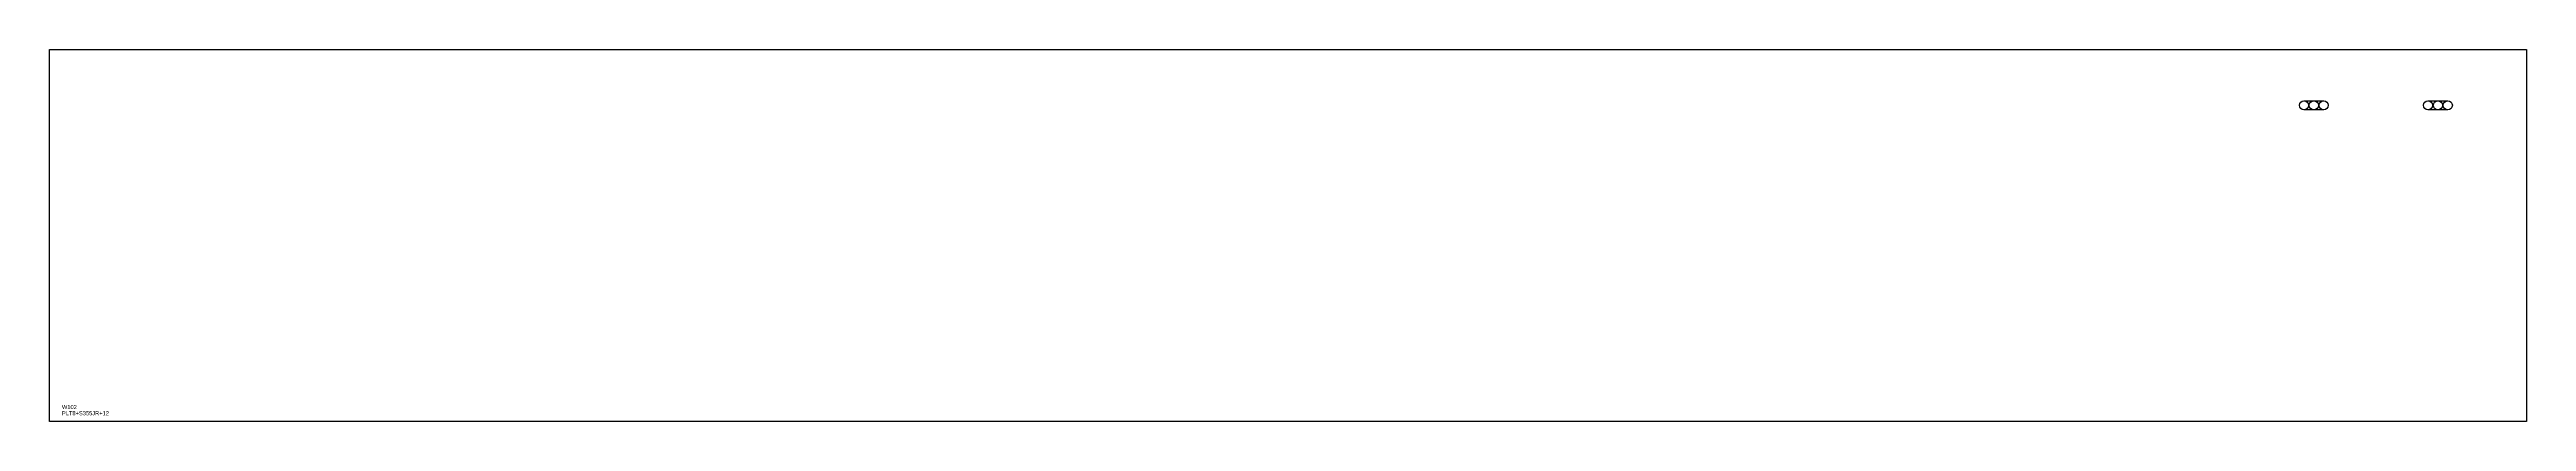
# Model space of a CAD drawing. Extents: x 0 to 5990, y 0 to 900.
import ezdxf

# ---------------------------------------------------------------- set-up
doc = ezdxf.new("R2010")
doc.units = 0
for name, color, linetype in [('22', 7, 'CONTINUOUS'), ('CUT', 7, 'CONTINUOUS'), ('LAYOUT', 4, 'CONTINUOUS'), ('SCRIBE', 3, 'CONTINUOUS'), ('TEXT', 7, 'CONTINUOUS')]:
    doc.layers.add(name, color=color, linetype=linetype)

msp = doc.modelspace()

# ---------------------------------------------------------------- linework, layer by layer
at = {"layer": '22', "color": 7, "linetype": 'CONTINUOUS'}
for centre, radius in [((5451.78, 765), 11), ((5475.78, 765), 11), ((5499.78, 765), 11), ((5751.78, 765), 11), ((5775.78, 765), 11), ((5799.78, 765), 11), ((0, 0), 0), ((0, 0), 0)]:
    msp.add_circle(centre, radius, dxfattribs=at)
at = {"layer": 'CUT', "color": 7, "linetype": 'CONTINUOUS'}
msp.add_lwpolyline([(0, 0), (0, 900), (5990, 900), (5990, 0)], close=True, dxfattribs=at)
at = {"layer": 'LAYOUT', "color": 4, "linetype": 'CONTINUOUS'}
for points in [[(5451.78, 754, -1), (5451.78, 776), (5499.78, 776, -1), (5499.78, 754)], [(5751.78, 754, -1), (5751.78, 776), (5799.78, 776, -1), (5799.78, 754)]]:
    msp.add_lwpolyline(points, format="xyb", close=True, dxfattribs=at)

# ---------------------------------------------------------------- texts
at = {"layer": 'SCRIBE', "color": 3}
msp.add_text('W102', height=10, dxfattribs=at).set_placement((30, 30))
at = {"layer": 'TEXT', "color": 7}
msp.add_text('PLT8+S355JR+12', height=10, dxfattribs=at).set_placement((30, 15))

doc.saveas('drawing.dxf')
